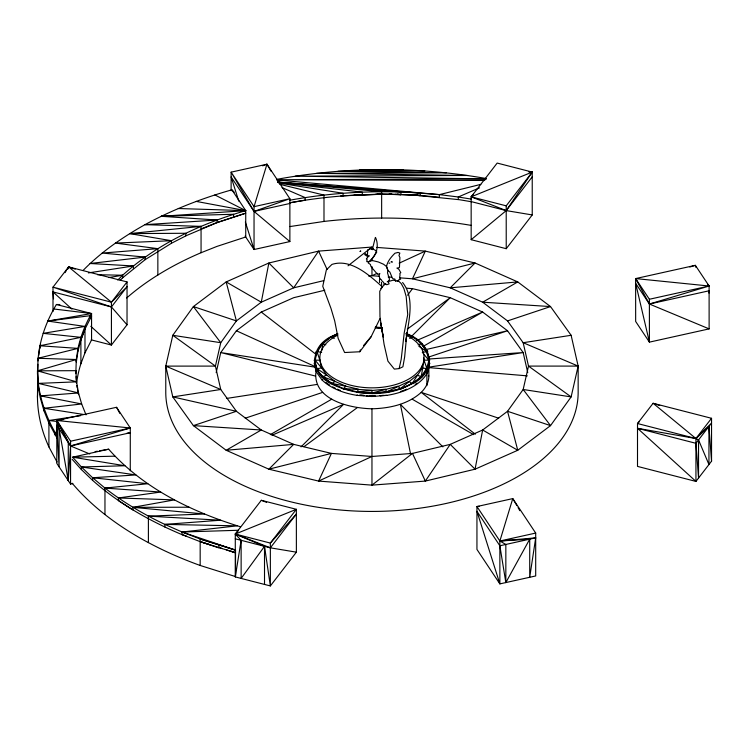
<?xml version="1.0" encoding="UTF-8"?>
<svg xmlns="http://www.w3.org/2000/svg" width="749" height="749" viewBox="0 0 749 749"><rect width="100%" height="100%" fill="white"/><g stroke="black" fill="none" stroke-linecap="round" stroke-linejoin="round"><path stroke-width="1.12" d="M59.864 304.553L56.409 304.497C46.12 321.527 39.145 340.964 37.984 360.896L38.508 357.46M52.992 311.537L53.001 287.148L68.608 266.897L127.04 281.933L127.03 324.794L111.423 345.046L91.191 339.84M130.27 470.849L130.289 427.979L116.535 407.287L56.821 420.507L59.105 428.728L59.096 466.833L56.821 425.273L70.575 445.973L89.758 453.969M59.105 428.728L68.262 480.624L68.281 442.519L56.821 420.507L63.712 419.534M72.812 483.573L70.556 484.079L70.575 441.208L56.821 420.507L130.289 427.979L70.575 445.973L68.262 480.624M182.091 534.664C149.819 521.117 118.876 503.684 92.614 480.362L92.614 477.75L81.416 466.983L72.616 457.18L108.652 449.194C143.04 488.17 191.491 511.661 240.438 526.772M104.963 514.535L104.963 488.095L92.614 477.75L135.859 474.941L81.416 466.983L81.416 469.595L92.614 480.381M127.04 281.933L111.432 302.184L111.423 345.046L90.798 326.292M120.205 280.22L122.639 277.851L122.639 275.239C157.393 243.715 201.013 223.614 245.728 210.638L245.728 236.993L216.985 246.393L201.06 252.731L201.06 226.367L144.978 224.663C122.536 237.236 101.078 252.001 83.064 270.473M122.639 277.804L145.156 259.65L145.156 257.085L102.201 253.059L157.852 248.659L157.852 275.033M164.817 527.006L164.817 524.394C143.714 514.338 123.463 502.42 104.963 488.095L147.815 483.723L92.614 477.75M145.156 259.65L171.437 243.266L171.437 240.71L129.699 233.604L201.06 226.367M164.817 524.394L237.227 525.845L182.091 532.024L182.091 534.636L200.17 541.658L235.523 552.771L235.523 550.122L182.091 532.024L164.817 524.394L220.515 520.218L148.396 516.145L148.396 542.604A346.281 199.983 0 0 0 200.17 565.467L235.523 576.58L235.523 552.771L231.169 551.255M262.684 165.838L266.953 164.209L289.872 198.71L289.872 241.571L254.042 249.52L254.042 206.658L266.953 164.209L231.123 172.158L231.123 190.77M371.963 455.982L371.963 408.795C389.471 408.355 407.887 404.432 421.228 392.373A56.887 32.844 0 0 0 428.849 375.961M371.963 266.541L371.963 275.716L368.489 275.978M371.963 260.811L371.963 258.517M371.963 249.351L371.963 247.058L318.587 251.112L268.863 263.011L226.161 281.924L193.392 306.575L172.794 335.29L165.772 366.111L165.772 392.382A206.19 119.044 0 0 0 371.953 511.427A206.19 119.044 0 0 0 578.153 392.382L578.153 366.092L571.122 335.29L550.524 306.575L517.756 281.924L475.053 263.002L425.329 251.112L376.597 247.404M428.849 375.97L428.849 363.134M56.409 304.497L91.565 313.541C85.208 324.336 80.742 336.179 77.99 348.388L37.984 358.275L37.45 397.242A346.281 199.983 0 0 0 48.91 446.928L56.999 461.927M37.843 364.295L37.45 373.451L38.283 385.997L40.474 398.496L44.022 410.892L48.91 423.119L48.91 446.938M37.45 397.242L37.843 388.113M38.854 355.204L39.884 345.766L77.99 348.388L76.304 359.52L75.827 373.302L75.827 370.68L37.45 370.83L38.283 385.997M708.957 293.093L709.116 290.781L649.402 304.028L635.648 283.337L649.411 342.134L709.125 328.886L709.106 286.015L695.353 265.324L635.639 278.581L635.658 321.452L649.411 342.134L649.392 299.263L635.639 278.581L709.106 286.015L707.58 284.348M321.911 350.232L322.697 343.754L331.095 336.582L337.078 333.932M423.541 357.947L424.046 360.175L421.228 376.597C397.298 398.271 358.883 397.541 331.095 383.76C309.468 373.18 309.468 347.162 331.095 336.582L334.279 338.417M315.076 363.134L314.168 363.134L316.144 371.766L321.911 379.818A57.785 33.368 0 0 0 357.001 395.36L371.963 396.502L386.915 395.36A57.785 33.368 0 0 0 427.782 371.776C432.445 355.485 422.099 339.353 406.295 334.344M76.688 382.58A307.961 177.859 0 0 1 80.892 363.752L84.983 352.835L84.983 329.017L80.892 339.934L77.99 351.009L76.304 362.132L76.304 359.52L37.984 358.275M529.721 539.158L505.837 582.572L499.864 545.778L476.944 511.305L499.864 583.892L499.864 541.012L535.694 537.838L529.721 577.273L529.721 539.158L499.864 541.012L476.944 506.539L512.775 498.6L535.694 533.073L535.694 575.953L499.864 583.892L476.944 549.42L476.944 506.539L479.257 506.333M235.298 576.917L241.131 540.319L235.289 534.056L261.307 500.295L296.361 509.311L296.379 552.172L270.361 585.933L235.298 576.917L235.289 534.056L238.351 530.648M385.566 283.534L382.336 286.886L379.752 291.277L379.968 316.612L384.087 344.315L387.916 361.14L394.349 369.098L399.142 368.592L401.183 359.398L404.226 332.828L407.728 314.608L406.183 296.473L403.833 288.374L401.192 283.553L398.805 281.296L393.15 280.182L387.186 281.858M216.18 372.618L220.749 352.564L236.394 330.768L261.27 312.052L293.692 297.69L324.785 290.247M371.963 408.795C350.719 408.28 313.709 400.369 315.806 372.768M423.007 353.256L428.849 360.175C423.213 391.259 382.364 394.274 357.001 392.401L358.481 389.218L345.916 386.212L335.131 381.438L326.854 375.212L321.911 376.85L331.741 383.394L343.519 388.609L371.963 390.248L371.963 393.534L386.681 391.896L408.795 381.438L412.821 383.76C438.998 370.175 431.415 341.666 405.846 333.483M399.741 277.832L412.474 278.797L450.233 287.822L482.656 302.193L507.532 320.909L523.167 342.705L578.153 366.092L571.122 396.904L550.524 425.619L517.756 450.271L475.053 469.192L425.32 481.083L371.963 485.137L318.597 481.083L268.863 469.192L226.161 450.271L193.392 425.619L172.794 396.914L165.772 366.111L215.412 366.102L220.749 342.705L236.394 320.909L261.27 302.193L293.683 287.822L323.671 280.66M39.884 348.379L40.774 344.961M382.336 286.886C369.257 275.145 350.85 258.302 331.929 264.416L326.377 269.874L322.753 286.277L330.992 308.419L334.691 320.872L338.164 338.398L344.624 352.526L359.773 351.758L360.325 349.914M505.837 582.572L505.837 544.457L499.864 541.012L512.775 498.6L516.885 505.641M67.953 268.928L68.608 266.897L75.218 269.134M427.969 368.452L429.748 363.134L427.782 371.776L426.902 371.635L426.902 385.641M80.892 339.962L84.983 329.054L91.565 316.115L91.565 313.541L53.675 308.981M357.001 395.36L357.236 394.854M372.262 249.726L372.487 249.277A2.238 0.955 -83.2 0 1 372.646 249.033L373.451 249.005L372.871 247.882A1.152 0.496 -83.2 0 1 372.862 247.348L375.343 237.517A1.236 0.524 -83.2 0 1 375.539 237.517C378.685 244.24 377.356 252.685 372.637 257.806M84.983 352.835L91.565 339.934L91.565 316.115L90.255 318.306L90.255 315.685L47.749 321.068L84.983 326.433L84.983 329.054M359.773 351.758L371.111 336.732L379.986 318.587M68.608 266.897L67.429 268.863L68.608 266.897L111.432 302.184L127.04 286.698L111.432 306.95L52.992 291.913L53.516 298.86M65.004 272.673L66.202 270.745M528.841 171.671L532.23 172.083L506.221 210.6L471.168 239.689L506.23 248.705L532.239 214.944L532.23 172.083L497.167 163.067L471.158 196.828L471.168 239.689M422.277 365.559L422.277 367.956L412.184 383.394L400.855 389.068L398.009 386.212L371.963 393.01L357.236 391.896L343.519 388.609M407.587 295.228L412.474 288.655L450.233 297.69L482.656 312.052L507.532 330.768L523.167 352.564L527.745 372.618M367.787 256.944L369.276 255.793L367.693 256.308A1.133 0.552 -38.4 0 1 367.431 256.186L367.675 249.988A1.255 0.618 -38.4 0 1 368.049 249.707L371.008 248.752L373.601 249.38L376.082 250.746L376.775 252.048L372.337 258.705L370.512 259.931A22.33 10.842 -38.5 0 0 369.837 261.214L367.815 261.925L367.647 261.457C365.877 262.431 367.31 260.109 367.038 259.323A1.049 0.506 -38.4 0 0 366.916 259.06L366.355 258.995L367.6 257.225A2.266 1.095 -38.5 0 1 367.796 256.944M506.23 248.705L506.212 205.835L532.23 172.083L528.86 171.764M532.23 176.839L506.221 210.6L471.158 201.593M711.541 418.298L695.933 438.539L695.943 481.42L637.511 466.402L637.502 423.531L653.109 403.28L711.541 418.298L711.55 461.169L695.943 481.42L637.502 428.288L695.933 438.539L698.536 439.935L708.947 464.549L708.938 426.434L695.933 438.539L637.502 423.531L639.14 421.902M698.536 439.935L698.545 478.04L695.933 443.305L711.541 423.063L695.933 438.539L653.109 403.28L659.719 405.518M363.602 345.486L371.111 336.732M473.452 194.272L471.158 196.828L506.221 210.6L532.239 214.944M343.07 389.068L345.916 386.212L331.741 383.394L322.697 376.597L316.144 368.808L321.649 367.956L326.854 375.212L317.014 368.667L314.168 360.175L319.87 360.175L321.649 367.956L315.076 360.175L316.144 351.534L321.649 352.386M301.042 446.872L343.519 404.394L271.953 435.253M411.023 336.891L450.233 297.69L407.241 329.176M117.771 280.06L122.639 275.239L97.464 274.724M348.023 265.811L371.963 247.058M337.921 333.857C320.506 339.887 306.191 361.355 322.697 376.597L335.131 381.438L331.095 383.76M303.972 446.694L357.236 407.681M409.637 338.417L412.821 336.582L406.613 334.157M270.333 434.635L331.741 399.18M423.26 346.338L482.656 312.052L416.425 340.608M389.049 263.367L389.976 262.89M234.25 192.24L231.9 189.825C201.799 198.316 172.476 209.72 144.978 224.663L216.985 220.019L216.985 222.64L185.855 235.823M171.437 243.266L185.855 235.879L185.855 233.267L129.699 233.604M399.142 368.592L402.896 366.804L404.657 356.908L406.932 332.659L405.921 341.553C407.915 322.557 415.835 299.048 402.606 282.504M377.196 273.301L371.963 275.716L378.91 276.25M399.17 263.171L425.329 251.112L412.474 278.797L475.053 263.002L450.233 287.822L517.756 281.924L482.656 302.193L550.524 306.575L507.532 320.909M331.741 336.947L337.63 334.344M479.491 187.84L458.285 196.987L439.373 194.618L276.812 179.957M532.23 172.083L471.158 196.828L506.212 205.835M201.06 228.913L216.985 222.575L245.728 213.184L216.985 222.64M238.762 201.116L231.123 176.923L254.042 211.415L289.872 198.71L254.042 206.658L231.123 172.158L254.042 211.415L289.872 241.571M418.111 344.793L422.005 343.491M321.911 379.818L322.697 379.556M245.241 418.195L322.697 392.373M428.971 356.955L507.532 330.768L425.807 349.596M689.829 267L695.353 265.324L695.933 267.384M635.639 278.581L649.402 304.028L709.106 286.015L649.392 299.263M76.304 359.52L37.45 370.83L76.567 381.84L78.514 392.953L81.669 403.973L86.023 414.852M380.764 288.393L381.7 287.785L381.503 282.392M277.739 182.073L439.373 194.618L480.783 184.394M254.042 211.415L289.872 203.475M70.575 441.208L130.289 427.979M499.864 541.012L535.694 533.073M499.864 545.778L535.694 537.838M39.884 345.766L80.892 337.35L80.892 363.752M75.827 370.68L76.567 381.84L38.283 383.385C40.512 400.724 46.522 417.38 55.126 432.548L57.401 432.117M95.114 451.61L97.37 451.207M99.626 450.804L108.652 449.194M276.69 179.367C345.757 166.568 417.137 166.325 486.307 178.543M289.872 200.208C332.79 192.268 376.71 190.087 420.255 192.952L420.255 195.564L397.007 194.328M289.872 202.754C332.799 194.946 376.719 192.624 420.255 195.564L414.469 195.04M289.872 202.829L305.133 200.198L305.133 197.586L282.027 187.615M289.872 226.573L323.989 221.432A307.876 177.822 0 0 1 471.43 225.43M47.749 321.068L91.565 313.541M108.82 277.561L122.639 275.239M84.983 326.433L43.142 333.342L80.892 337.35M126.843 433.287L130.289 432.744L70.575 445.973L56.821 420.507L56.802 463.378L70.556 484.079M88.382 272.917L133.406 265.961L133.406 268.573M422.277 352.386L427.782 351.534L421.228 343.754M571.122 335.29L523.167 342.705L528.504 366.092L523.167 389.489L507.532 411.285L482.656 430.001L450.233 444.372L412.474 453.398L371.963 456.478L331.442 453.398L293.692 444.372L261.27 430.001L236.394 411.285L220.749 389.489L215.412 366.102L172.794 335.29L220.749 342.705L193.392 306.575L236.394 320.909L226.161 281.924L261.27 302.193L268.863 263.011L293.683 287.822L318.587 251.112L327.154 269.565M226.479 398.459L317.014 384.452M429.196 367.104L523.167 352.564L429.336 358.977M57.261 438.511L48.91 423.129L48.91 420.507L80.396 415.714M118.417 497.963L174.48 499.892L132.91 507.326L132.91 509.947L118.417 500.575L118.417 497.963L160.707 492.046L104.963 488.095M145.156 257.085L90.095 263.498L133.406 265.961M44.022 410.892L44.022 408.271L81.669 403.973L40.474 395.884L40.474 398.496M357.236 391.896L385.445 389.218L386.915 392.401L400.406 388.609L417.071 375.212L422.005 376.85L426.902 368.677L424.046 360.175L429.748 360.175L426.902 351.674L418.86 346.319M55.126 435.169L55.126 432.548L57.383 432.332M40.474 395.884L78.514 392.953L78.514 394.695M216.985 220.019L161.194 216.292L245.728 210.638L231.9 189.825M343.07 195.798L381.644 194.244L400.987 194.59L400.987 191.978L277.776 182.11M171.437 240.71L115.421 243.079L157.852 248.659M375.408 395.837L369.697 395.809M386.915 395.36L380.015 395.65A56.887 32.844 0 0 0 383.357 395.313M148.396 516.145L204.44 514.011L132.91 507.326L189.076 507.223M238.482 530.264L182.091 532.024L200.17 539.008L235.523 550.122L200.17 539.008L200.17 565.467M161.194 216.292L233.566 214.27L233.566 216.892M81.416 466.983L124.877 465.747L72.616 457.18L114.915 456.178M354.183 194.899L381.644 194.319L379.331 194.028M340.739 195.901L343.07 195.873L343.07 193.251L278.797 183.084M403.131 169.854L359.642 170.023L424.805 170.95L338.005 171.287L446.31 172.832L316.537 173.337L467.573 175.481L295.34 176.165L486.176 178.871M486.167 178.917L276.83 179.741L484.772 180.481M578.153 366.092L528.504 366.092L571.122 396.904L523.167 389.489L550.524 425.619L507.532 411.285L517.756 450.271L482.656 430.001L475.053 469.192L450.233 444.372L425.32 481.083L412.474 453.398L371.963 485.137L371.963 456.478L318.597 481.083L331.442 453.398L268.863 469.192L293.692 444.372L226.161 450.271L261.27 430.001L193.392 425.619L236.394 411.285L172.794 396.914L220.749 389.489L165.772 366.111M377.655 194.197L400.987 194.59L395.154 194.281M375.839 194.216L381.644 194.319M178.29 208.522L245.728 210.638L214.851 194.927M375.408 327.472L382.318 327.753M389.321 193.963L391.652 194.085M410.986 194.787L458.285 199.599L458.285 196.987L471.421 199.131M388.169 276.952L391.643 277.214M406.688 288.215L412.474 288.655M375.408 327.07L381.166 327.51M375.361 327.585L382.149 328.109M360.634 395.116L364.033 395.378M389.358 193.588L391.68 193.776M397.494 194.234L400.987 194.515M429.214 367.647L527.352 375.858M414.469 194.965L439.382 197.24L439.373 194.618M277.71 182.222L381.644 191.697L381.644 218.062M359.501 395.107L364.033 395.612M366.298 395.865L371.963 396.502L371.963 395.978A56.887 32.844 0 0 0 374.238 395.949M278.9 182.597L362.319 192.128L362.319 194.74M48.91 420.507L56.98 421.462M397.335 280.875L398.496 281.034L398.768 279.77L400.668 279.152C398.356 277.411 400.79 275.688 399.816 273.881A1.376 1.189 81.8 0 1 400.116 273.226L400.799 272.683L399.151 269.78A3.408 2.93 81.7 0 0 398.899 269.294L396.867 268.086L399.086 267.711A1.423 1.217 81.8 0 0 399.47 267.15L399.9 257.497L398.983 255.503L399.835 253.068L398.009 252.432L394.92 253.246C391.156 257.019 387.42 261.354 386.456 266.766L388.141 270.595L389.911 272.149L392.289 277.991L393.103 278.853L394.807 279.049A26.355 22.648 81.7 0 1 395.472 280.622L395.762 281.362M422.277 367.956L427.782 368.808M315.872 367.282L220.749 352.564L315.076 375.961M44.022 408.271L83.748 414.497M458.285 199.524L471.421 201.743M296.379 552.172L270.352 547.828L235.289 538.821M196.201 201.397L245.728 210.638M38.283 383.385L78.514 392.953M279.78 184.31L323.989 195.077L323.989 221.432M637.502 428.288L695.933 443.305M111.432 302.184L53.001 287.148L111.432 306.95L127.03 324.794M210.113 544.776L200.17 541.621L218.97 547.95L218.97 545.328M220.056 547.875L222.266 548.596M226.685 549.953L235.523 552.771M325.815 344.793L321.911 343.491L317.014 351.674L319.87 360.175M498.675 418.195L421.228 392.373L475.315 434.195M182.091 534.636L186.454 536.144M261.307 500.295L266.616 502.382M649.402 304.028L709.125 328.886M236.394 330.768L315.956 366.973M412.184 399.18L473.593 434.635M365.128 253.546L367.356 255.091M364.613 254.529L366.804 256.046M261.27 312.052L315.366 353.865M52.992 291.913L71.895 309.103M442.884 446.872L400.406 404.394L410.621 454.203M72.176 459.306L81.416 469.604M245.129 236.104L254.042 249.52L245.363 222.022M55.126 432.548L57.261 435.899M518.065 507.653L519.825 510.668M266.953 164.209L271.063 171.259M116.535 407.287L119.831 413.392M380.764 322.969L383.273 337.013L380.848 323.381M76.763 385.557L77.147 387.795M77.54 389.995L77.933 392.233M315.479 366.373L316.144 371.766M708.938 426.434L711.55 461.169M76.052 376.625L76.492 383.338M379.462 280.06L379.603 282.551M264.519 584.426L264.509 546.33L235.289 534.056L296.361 509.311L270.352 543.072L270.361 585.933L264.509 546.33L241.141 578.425L241.131 540.319M77.99 348.388L77.99 351.009M417.09 383.132A56.887 32.844 0 0 1 415.208 384.471M406.585 389.19A56.887 32.844 0 0 1 400.406 391.577M340.374 390.444A56.887 32.844 0 0 1 337.331 389.19M335.383 388.291A56.887 32.844 0 0 1 332.622 386.858M329.7 385.117A56.887 32.844 0 0 1 325.937 382.439M406.08 335.056A52.093 30.072 0 0 1 409.656 378.535A52.093 30.072 0 0 1 334.269 378.535A52.093 30.072 0 0 1 337.836 335.056M375.352 327.772A52.093 30.072 0 0 1 382.14 328.287M126.647 297.999A307.876 177.822 0 0 1 201.069 252.713M148.368 542.622A346.366 200.067 0 0 1 72.138 483.18M379.827 278.637L379.79 279.293L380.848 279.433A1.498 1.17 61.7 0 1 381.447 279.92C381.728 281.793 384.64 281.802 383.928 284.423L385.716 283.88L386.709 284.751L389.059 283.88L388.553 282.373A23.874 18.706 61.7 0 1 388.197 281.128L389.33 280.042L389.405 278.9L387.514 272.908L387.851 270.689L386.718 266.691L383.572 264.257L378.245 261.944L372.028 260.455L369.229 261.485L368.274 263.011L370.427 264.491L370.989 266.607L377.327 274.125A1.564 1.226 61.7 0 0 377.964 274.368L379.837 273.451L379.088 275.538A3.258 2.547 61.7 0 0 379.209 276.063L379.827 278.637M391.296 261.579L392.111 262.028L391.296 261.579M360.129 251.374L360.69 251.065L360.129 251.374M296.361 514.076L270.352 547.828L235.289 534.056L270.352 543.072L296.361 514.076"/></g></svg>
